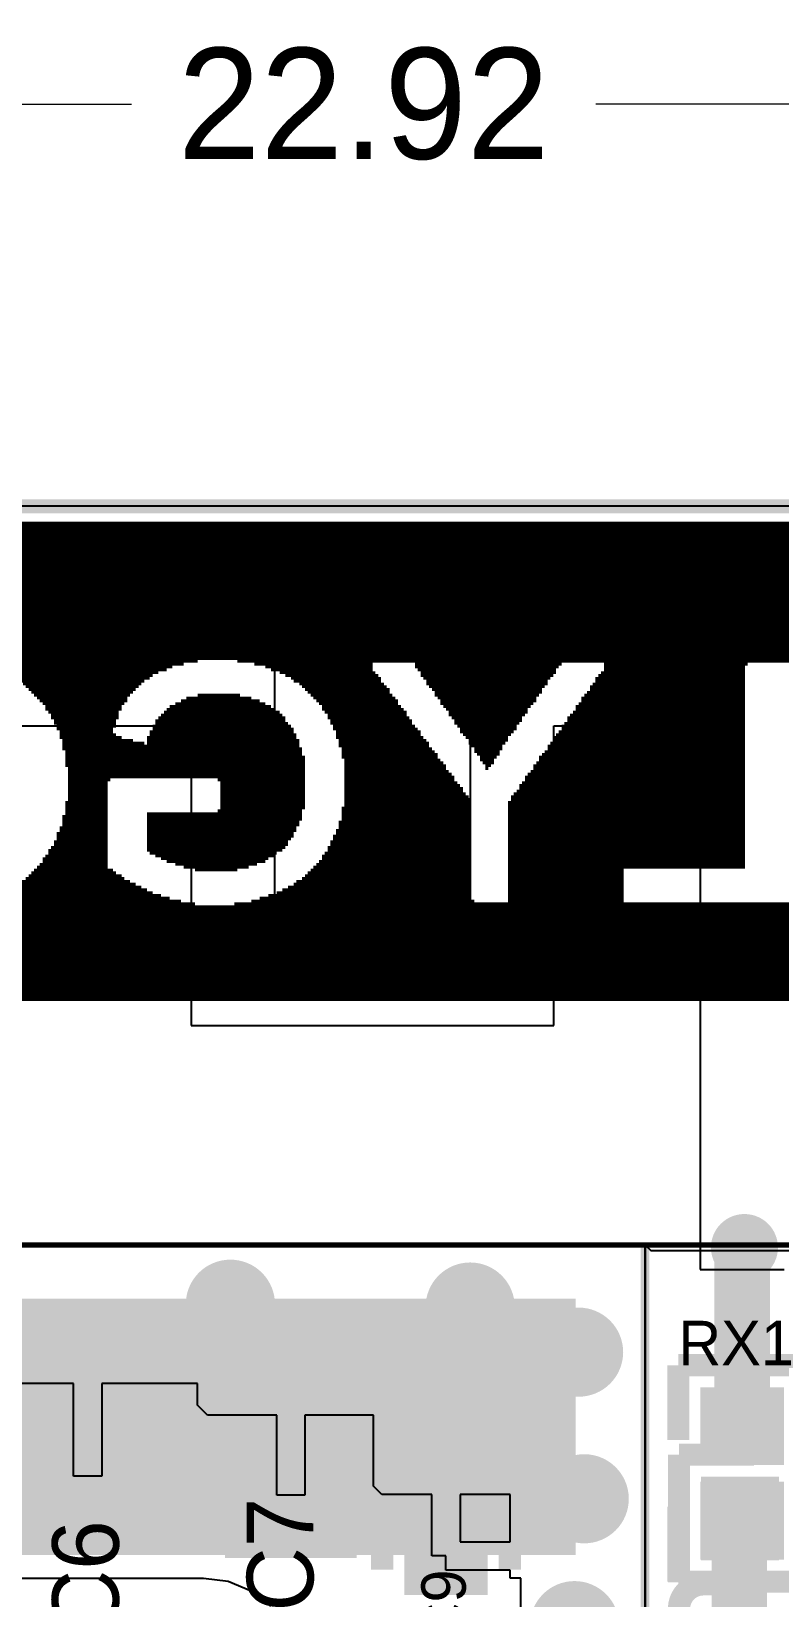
# Model space of a CAD drawing. Extents: x 72.1 to 112.7, y 45.7 to 113.8.
# Drawn here: x 89.76 to 96.5, y 99.72 to 113.83 of the extents above; entities that cross this region are included whole.
import ezdxf

# ---------------------------------------------------------------- set-up
doc = ezdxf.new("R2010")
doc.units = 0
doc.header["$MEASUREMENT"] = 0
doc.layers.get('0').update_dxf_attribs({"linetype": 'CONTINUOUS'})
doc.layers.get('Defpoints').update_dxf_attribs({"linetype": 'CONTINUOUS'})
for name, color, linetype in [('BOTTOMLAYER', 5, 'CONTINUOUS'), ('BOTTOMOVERLAY', 54, 'CONTINUOUS'), ('BOTTOMSOLDER', 6, 'CONTINUOUS'), ('KEEPOUTLAYER', 6, 'CONTINUOUS'), ('MULTILAYER', 9, 'CONTINUOUS'), ('TOPLAYER', 1, 'CONTINUOUS'), ('TOPOVERLAY', 2, 'CONTINUOUS'), ('TOPPASTE', 8, 'CONTINUOUS'), ('TOPSOLDER', 216, 'CONTINUOUS')]:
    doc.layers.add(name, color=color, linetype=linetype)
doc.dimstyles.get("Standard").update_dxf_attribs({"dimtxt": 1, "dimasz": 0.18, "dimexe": 0.18, "dimexo": 0.0625, "dimgap": 0.09, "dimtad": 0, "dimtih": 1, "dimtoh": 1, "dimzin": 0, "dimdsep": 46, "dimtxsty": 'Standard', "dimcen": 0.09, "dimclrd": 3, "dimclrt": 1, "dimadec": 0, "dimazin": 0, "dimtfac": 1, "dimtofl": 0, "dimtmove": 0, "dimatfit": 3, "dimfxl": 1, "dimtolj": 1, "dimtzin": 0, "dimlwd": 20, "dimlwe": 30, "dimarcsym": 0})

# ---------------------------------------------------------------- blocks, each defined once
blk = doc.blocks.new('*D2')
at = {"color": 0, "linetype": 'Continuous', "lineweight": 30, "transparency": 16777216}
for p, q in [((81.295, 100.774), (81.295, 113.353)), ((104.217, 100.773), (104.217, 113.353))]:
    blk.add_line(p, q, dxfattribs=at)
at = {"color": 3, "linetype": 'Continuous', "lineweight": 20, "transparency": 16777216}
for p, q in [((81.475, 113.173), (90.666, 113.173)), ((104.037, 113.173), (94.846, 113.173))]:
    blk.add_line(p, q, dxfattribs=at)
at = {"color": 3, "linetype": 'Continuous', "transparency": 16777216}
for points in [[(81.475, 113.203), (81.475, 113.143), (81.295, 113.173)], [(104.037, 113.203), (104.037, 113.143), (104.217, 113.173)]]:
    blk.add_solid(points, dxfattribs=at)
at = {"layer": 'Defpoints', "color": 0, "linetype": 'Continuous', "transparency": 16777216}
for p in [(104.217, 113.173), (81.295, 100.711), (104.217, 100.711)]:
    blk.add_point(p, dxfattribs=at)
at = {"color": 1, "linetype": 'Continuous', "transparency": 16777216, "insert": (92.756, 113.173), "char_height": 1, "attachment_point": 5}
blk.add_mtext('\\A1;22.92', dxfattribs=at)

msp = doc.modelspace()

# ---------------------------------------------------------------- linework, layer by layer
at = {"layer": 'BOTTOMLAYER'}
for p, q in [((105.043392, 109.5502), (80.684792, 109.5502)), ((79.998992, 102.9208), (105.449792, 102.8954)), ((80.496385, 102.920305), (105.090432, 102.895758)), ((91.313, 99.891934), (89.5858, 99.891934)), ((91.534894, 99.862721), (91.313, 99.891934)), ((91.741666, 99.777072), (91.534894, 99.862721)), ((91.919227, 99.640827), (91.741666, 99.777072))]:
    msp.add_line(p, q, dxfattribs=at)
at = {"layer": 'BOTTOMLAYER', "const_width": 0.299999}
for points in [[(91.405992, 102.362, 1), (91.705991, 102.362, 1)], [(93.564992, 102.3366, 1), (93.864991, 102.3366, 1)], [(92.5854, 102.0064, 1), (92.8854, 102.0064, 1)], [(90.1724, 101.9302, 1), (90.4724, 101.9302, 1)], [(94.5412, 101.9302, 1), (94.8412, 101.9302, 1)], [(91.4932, 101.3968, 1), (91.7932, 101.3968, 1)], [(93.576, 101.1936, 1), (93.876, 101.1936, 1)], [(94.592, 100.6094, 1), (94.892, 100.6094, 1)], [(94.504792, 99.4664, 1), (94.804791, 99.4664, 1)]]:
    msp.add_lwpolyline(points, format="xyb", close=True, dxfattribs=at)
at = {"layer": 'BOTTOMOVERLAY', "const_width": 0.0254}
for points in [[(85.5218, 109.3978), (99.9236, 109.3978)], [(85.5218, 109.3724), (99.9236, 109.3724)], [(85.5218, 109.347), (99.9236, 109.347)], [(85.5218, 109.3216), (99.9236, 109.3216)], [(85.5218, 109.2962), (99.9236, 109.2962)], [(85.5218, 109.2708), (99.9236, 109.2708)], [(85.5218, 109.2454), (99.9236, 109.2454)], [(85.5218, 109.22), (99.9236, 109.22)], [(85.5218, 109.1946), (99.9236, 109.1946)], [(85.5218, 109.1692), (99.9236, 109.1692)], [(85.5218, 109.1438), (99.9236, 109.1438)], [(85.5218, 109.1184), (99.9236, 109.1184)], [(85.5218, 109.093), (99.9236, 109.093)], [(85.5218, 109.0676), (99.9236, 109.0676)], [(85.5218, 109.0422), (99.9236, 109.0422)], [(85.5218, 109.0168), (99.9236, 109.0168)], [(85.5218, 108.9914), (99.9236, 108.9914)], [(85.5218, 108.966), (99.9236, 108.966)], [(85.5218, 108.9406), (99.9236, 108.9406)], [(85.5218, 108.9152), (99.9236, 108.9152)], [(85.5218, 108.8898), (99.9236, 108.8898)], [(85.5218, 108.8644), (99.9236, 108.8644)], [(85.5218, 108.839), (99.9236, 108.839)], [(85.5218, 108.8136), (99.9236, 108.8136)], [(85.5218, 108.7882), (99.9236, 108.7882)], [(85.5218, 108.7628), (99.9236, 108.7628)], [(85.5218, 108.7374), (99.9236, 108.7374)], [(85.5218, 108.712), (99.9236, 108.712)], [(85.5218, 108.6866), (99.9236, 108.6866)], [(85.5218, 108.6612), (99.9236, 108.6612)], [(85.5218, 108.6358), (99.9236, 108.6358)], [(85.5218, 108.6104), (99.9236, 108.6104)], [(85.5218, 108.585), (99.9236, 108.585)], [(85.5218, 108.5596), (99.9236, 108.5596)], [(85.5218, 108.5342), (99.9236, 108.5342)], [(85.5218, 108.5088), (99.9236, 108.5088)], [(87.0712, 108.4834), (99.9236, 108.4834)], [(87.1474, 108.458), (99.9236, 108.458)], [(87.2236, 108.4326), (99.9236, 108.4326)], [(87.2744, 108.4072), (99.9236, 108.4072)], [(87.2998, 108.3818), (99.9236, 108.3818)], [(87.3506, 108.3564), (99.9236, 108.3564)], [(87.376, 108.331), (99.9236, 108.331)], [(87.4014, 108.3056), (99.9236, 108.3056)], [(87.4268, 108.2802), (99.9236, 108.2802)], [(87.4522, 108.2548), (99.9236, 108.2548)], [(87.4776, 108.2294), (99.9236, 108.2294)], [(87.503, 108.204), (99.9236, 108.204)], [(87.503, 108.1786), (99.9236, 108.1786)], [(89.154, 108.1532), (91.2622, 108.1532)], [(89.281, 108.1278), (91.1352, 108.1278)], [(89.3826, 108.1024), (91.0336, 108.1024)], [(89.4588, 108.077), (90.9828, 108.077)], [(91.6178, 108.1532), (99.9236, 108.1532)], [(91.7702, 108.1278), (92.837, 108.1278)], [(91.8718, 108.1024), (92.837, 108.1024)], [(91.9226, 108.077), (92.837, 108.077)], [(93.218, 108.1278), (94.5388, 108.1278)], [(93.218, 108.1024), (94.5134, 108.1024)], [(93.2434, 108.077), (94.488, 108.077)], [(94.9198, 108.1278), (96.2152, 108.1278)], [(94.9198, 108.1024), (96.1898, 108.1024)], [(94.9198, 108.077), (96.1898, 108.077)], [(89.5096, 108.0516), (90.9066, 108.0516)], [(89.5604, 108.0262), (90.8558, 108.0262)], [(89.6112, 108.0008), (90.8304, 108.0008)], [(89.6366, 107.9754), (90.7796, 107.9754)], [(89.6874, 107.95), (90.7542, 107.95)], [(91.9988, 108.0516), (92.8624, 108.0516)], [(92.0496, 108.0262), (92.8878, 108.0262)], [(92.1004, 108.0008), (92.9132, 108.0008)], [(92.1258, 107.9754), (92.9132, 107.9754)], [(92.1766, 107.95), (92.9386, 107.95)], [(93.2688, 108.0516), (94.488, 108.0516)], [(93.2688, 108.0262), (94.4626, 108.0262)], [(93.2942, 108.0008), (94.4372, 108.0008)], [(93.3196, 107.9754), (94.4118, 107.9754)], [(93.3196, 107.95), (94.4118, 107.95)], [(94.8182, 107.95), (96.1898, 107.95)], [(94.8436, 108.0008), (96.1898, 108.0008)], [(94.8436, 107.9754), (96.1898, 107.9754)], [(94.869, 108.0262), (96.1898, 108.0262)], [(94.8944, 108.0516), (96.1898, 108.0516)], [(89.7128, 107.9246), (90.7288, 107.9246)], [(89.7382, 107.8992), (90.7034, 107.8992)], [(89.7636, 107.8738), (90.678, 107.8738)], [(89.789, 107.8484), (90.6526, 107.8484)], [(89.8144, 107.823), (90.6272, 107.823)], [(89.8398, 107.7976), (90.6272, 107.7976)], [(91.1098, 107.7976), (91.821, 107.7976)], [(91.1606, 107.823), (91.7448, 107.823)], [(91.2622, 107.8484), (91.6432, 107.8484)], [(92.202, 107.9246), (92.964, 107.9246)], [(92.2274, 107.8992), (92.9894, 107.8992)], [(92.2528, 107.8738), (92.9894, 107.8738)], [(92.2782, 107.8484), (93.0148, 107.8484)], [(92.3036, 107.823), (93.0402, 107.823)], [(92.329, 107.7976), (93.0656, 107.7976)], [(93.345, 107.9246), (94.3864, 107.9246)], [(93.3704, 107.8992), (94.361, 107.8992)], [(93.3958, 107.8738), (94.361, 107.8738)], [(93.3958, 107.8484), (94.3356, 107.8484)], [(93.4212, 107.823), (94.3102, 107.823)], [(93.4466, 107.7976), (94.3102, 107.7976)], [(94.7166, 107.823), (96.1898, 107.823)], [(94.7166, 107.7976), (96.1898, 107.7976)], [(94.742, 107.8484), (96.1898, 107.8484)], [(94.7674, 107.8738), (96.1898, 107.8738)], [(94.7928, 107.9246), (96.1898, 107.9246)], [(94.7928, 107.8992), (96.1898, 107.8992)], [(89.8652, 107.7722), (90.6018, 107.7722)], [(89.8906, 107.7468), (90.5764, 107.7468)], [(89.8906, 107.7214), (90.5764, 107.7214)], [(89.916, 107.696), (90.551, 107.696)], [(89.9414, 107.6706), (90.551, 107.6706)], [(90.932, 107.6706), (92.0242, 107.6706)], [(90.9574, 107.696), (91.9988, 107.696)], [(90.9828, 107.7214), (91.948, 107.7214)], [(91.0082, 107.7468), (91.9226, 107.7468)], [(91.059, 107.7722), (91.8718, 107.7722)], [(92.3544, 107.7722), (93.0656, 107.7722)], [(92.3798, 107.7468), (93.091, 107.7468)], [(92.3798, 107.7214), (93.1164, 107.7214)], [(92.4052, 107.696), (93.1418, 107.696)], [(92.4306, 107.6706), (93.1418, 107.6706)], [(93.4466, 107.7722), (94.2848, 107.7722)], [(93.472, 107.7468), (94.2594, 107.7468)], [(93.4974, 107.7214), (94.234, 107.7214)], [(93.5228, 107.696), (94.234, 107.696)], [(93.5228, 107.6706), (94.2086, 107.6706)], [(94.615, 107.6706), (96.1898, 107.6706)], [(94.6404, 107.696), (96.1898, 107.696)], [(94.6658, 107.7468), (96.1898, 107.7468)], [(94.6658, 107.7214), (96.1898, 107.7214)], [(94.6912, 107.7722), (96.1898, 107.7722)], [(89.9414, 107.6452), (90.551, 107.6452)], [(89.9668, 107.6198), (90.5256, 107.6198)], [(89.9668, 107.5944), (90.5256, 107.5944)], [(89.9922, 107.569), (90.5256, 107.569)], [(89.9922, 107.5436), (90.5002, 107.5436)], [(90.0176, 107.5182), (90.5002, 107.5182)], [(90.8304, 107.5182), (92.1258, 107.5182)], [(90.8558, 107.569), (92.1004, 107.569)], [(90.8558, 107.5436), (92.1258, 107.5436)], [(90.8812, 107.6198), (92.0496, 107.6198)], [(90.8812, 107.5944), (92.075, 107.5944)], [(90.9066, 107.6452), (92.0496, 107.6452)], [(92.4306, 107.6452), (93.1672, 107.6452)], [(92.456, 107.6198), (93.1926, 107.6198)], [(92.456, 107.5944), (93.1926, 107.5944)], [(92.4814, 107.569), (93.218, 107.569)], [(92.4814, 107.5436), (93.2434, 107.5436)], [(92.5068, 107.5182), (93.2688, 107.5182)], [(93.5482, 107.6452), (94.1832, 107.6452)], [(93.5736, 107.6198), (94.1832, 107.6198)], [(93.5736, 107.5944), (94.1578, 107.5944)], [(93.599, 107.569), (94.1324, 107.569)], [(93.6244, 107.5436), (94.1324, 107.5436)], [(93.6244, 107.5182), (94.107, 107.5182)], [(94.5134, 107.5182), (96.1898, 107.5182)], [(94.5388, 107.569), (96.1898, 107.569)], [(94.5388, 107.5436), (96.1898, 107.5436)], [(94.5642, 107.5944), (96.1898, 107.5944)], [(94.5896, 107.6452), (96.1898, 107.6452)], [(94.5896, 107.6198), (96.1898, 107.6198)], [(90.0176, 107.4928), (90.5256, 107.4928)], [(90.0176, 107.4674), (90.5764, 107.4674)], [(90.043, 107.442), (90.678, 107.442)], [(90.043, 107.4166), (90.7796, 107.4166)], [(90.043, 107.3912), (92.1766, 107.3912)], [(90.805, 107.4674), (92.1512, 107.4674)], [(90.805, 107.442), (92.1766, 107.442)], [(90.805, 107.4166), (92.1766, 107.4166)], [(90.8304, 107.4928), (92.1512, 107.4928)], [(92.5068, 107.4928), (93.2688, 107.4928)], [(92.5068, 107.4674), (93.2942, 107.4674)], [(92.5322, 107.442), (93.3196, 107.442)], [(92.5322, 107.4166), (93.345, 107.4166)], [(92.5322, 107.3912), (93.345, 107.3912)], [(93.6498, 107.4928), (94.0816, 107.4928)], [(93.6752, 107.4674), (94.0562, 107.4674)], [(93.7006, 107.442), (94.0562, 107.442)], [(93.7006, 107.4166), (94.0308, 107.4166)], [(93.726, 107.3912), (94.0054, 107.3912)], [(94.4118, 107.3912), (96.1898, 107.3912)], [(94.4372, 107.4166), (96.1898, 107.4166)], [(94.4626, 107.4674), (96.1898, 107.4674)], [(94.4626, 107.442), (96.1898, 107.442)], [(94.488, 107.4928), (96.1898, 107.4928)], [(90.043, 107.3658), (92.202, 107.3658)], [(90.0684, 107.3404), (92.202, 107.3404)], [(90.0684, 107.315), (92.202, 107.315)], [(90.0684, 107.2896), (92.2274, 107.2896)], [(90.0684, 107.2642), (92.2274, 107.2642)], [(90.0684, 107.2388), (92.2274, 107.2388)], [(92.5576, 107.3658), (93.3704, 107.3658)], [(92.5576, 107.3404), (93.3958, 107.3404)], [(92.5576, 107.315), (93.4212, 107.315)], [(92.5576, 107.2896), (93.4212, 107.2896)], [(92.583, 107.2642), (93.4466, 107.2642)], [(92.583, 107.2388), (93.472, 107.2388)], [(93.7514, 107.3658), (94.0054, 107.3658)], [(93.7514, 107.3404), (93.98, 107.3404)], [(93.7768, 107.315), (93.98, 107.315)], [(93.8022, 107.2896), (93.9546, 107.2896)], [(93.8022, 107.2642), (93.9292, 107.2642)], [(93.8276, 107.2388), (93.9292, 107.2388)], [(94.3102, 107.2388), (96.1898, 107.2388)], [(94.3356, 107.2896), (96.1898, 107.2896)], [(94.3356, 107.2642), (96.1898, 107.2642)], [(94.361, 107.315), (96.1898, 107.315)], [(94.3864, 107.3404), (96.1898, 107.3404)], [(94.4118, 107.3658), (96.1898, 107.3658)], [(90.0684, 107.2134), (92.2274, 107.2134)], [(90.0938, 107.188), (92.2274, 107.188)], [(90.0938, 107.1626), (92.2274, 107.1626)], [(90.0938, 107.1372), (92.2274, 107.1372)], [(90.0938, 107.1118), (92.2274, 107.1118)], [(92.583, 107.2134), (93.4974, 107.2134)], [(92.583, 107.188), (93.4974, 107.188)], [(92.583, 107.1626), (93.5228, 107.1626)], [(92.583, 107.1372), (93.5482, 107.1372)], [(92.583, 107.1118), (93.5736, 107.1118)], [(93.853, 107.2134), (93.9038, 107.2134)], [(93.853, 107.188), (93.8784, 107.188)], [(94.2086, 107.1118), (96.1898, 107.1118)], [(94.234, 107.1372), (96.1898, 107.1372)], [(94.2594, 107.1626), (96.1898, 107.1626)], [(94.2848, 107.2134), (96.1898, 107.2134)], [(94.2848, 107.188), (96.1898, 107.188)], [(90.0938, 107.0864), (90.4748, 107.0864)], [(90.0938, 107.061), (90.4494, 107.061)], [(90.0938, 107.0356), (90.4494, 107.0356)], [(90.0938, 107.0102), (90.4494, 107.0102)], [(90.0938, 106.9848), (90.4494, 106.9848)], [(90.0938, 106.9594), (90.4494, 106.9594)], [(91.44, 107.0864), (92.2274, 107.0864)], [(91.4654, 107.061), (92.2274, 107.061)], [(91.4654, 107.0356), (92.2274, 107.0356)], [(91.4654, 107.0102), (92.2274, 107.0102)], [(91.4654, 106.9848), (92.2274, 106.9848)], [(91.4654, 106.9594), (92.2274, 106.9594)], [(92.583, 107.0864), (93.5736, 107.0864)], [(92.583, 107.061), (93.599, 107.061)], [(92.583, 107.0356), (93.6244, 107.0356)], [(92.583, 107.0102), (93.6498, 107.0102)], [(92.583, 106.9848), (93.6498, 106.9848)], [(92.583, 106.9594), (93.6752, 106.9594)], [(94.107, 106.9594), (96.1898, 106.9594)], [(94.1324, 106.9848), (96.1898, 106.9848)], [(94.1578, 107.0356), (96.1898, 107.0356)], [(94.1578, 107.0102), (96.1898, 107.0102)], [(94.1832, 107.061), (96.1898, 107.061)], [(94.2086, 107.0864), (96.1898, 107.0864)], [(90.0684, 106.8832), (90.4494, 106.8832)], [(90.0684, 106.8578), (90.4494, 106.8578)], [(90.0684, 106.8324), (90.4494, 106.8324)], [(90.0684, 106.807), (90.4494, 106.807)], [(90.0938, 106.934), (90.4494, 106.934)], [(90.0938, 106.9086), (90.4494, 106.9086)], [(91.44, 106.807), (92.202, 106.807)], [(91.4654, 106.934), (92.2274, 106.934)], [(91.4654, 106.9086), (92.2274, 106.9086)], [(91.4654, 106.8832), (92.2274, 106.8832)], [(91.4654, 106.8578), (92.2274, 106.8578)], [(91.4654, 106.8324), (92.2274, 106.8324)], [(92.5576, 106.8324), (93.726, 106.8324)], [(92.5576, 106.807), (93.726, 106.807)], [(92.583, 106.934), (93.7006, 106.934)], [(92.583, 106.9086), (93.726, 106.9086)], [(92.583, 106.8832), (93.726, 106.8832)], [(92.583, 106.8578), (93.726, 106.8578)], [(94.0562, 106.8832), (96.1898, 106.8832)], [(94.0562, 106.8578), (96.1898, 106.8578)], [(94.0562, 106.8324), (96.1898, 106.8324)], [(94.0562, 106.807), (96.1898, 106.807)], [(94.0816, 106.934), (96.1898, 106.934)], [(94.0816, 106.9086), (96.1898, 106.9086)], [(90.043, 106.7562), (90.4494, 106.7562)], [(90.043, 106.7308), (90.4494, 106.7308)], [(90.043, 106.7054), (90.4494, 106.7054)], [(90.043, 106.68), (90.4494, 106.68)], [(90.0684, 106.7816), (90.4494, 106.7816)], [(90.805, 106.7816), (92.202, 106.7816)], [(90.805, 106.7562), (92.202, 106.7562)], [(90.805, 106.7308), (92.202, 106.7308)], [(90.805, 106.7054), (92.1766, 106.7054)], [(90.805, 106.68), (92.1766, 106.68)], [(92.5322, 106.7054), (93.726, 106.7054)], [(92.5322, 106.68), (93.726, 106.68)], [(92.5576, 106.7816), (93.726, 106.7816)], [(92.5576, 106.7562), (93.726, 106.7562)], [(92.5576, 106.7308), (93.726, 106.7308)], [(94.0562, 106.7816), (96.1898, 106.7816)], [(94.0562, 106.7562), (96.1898, 106.7562)], [(94.0562, 106.7308), (96.1898, 106.7308)], [(94.0562, 106.7054), (96.1898, 106.7054)], [(94.0562, 106.68), (96.1898, 106.68)], [(89.9668, 106.5276), (90.4494, 106.5276)], [(89.9922, 106.6038), (90.4494, 106.6038)], [(89.9922, 106.5784), (90.4494, 106.5784)], [(89.9922, 106.553), (90.4494, 106.553)], [(90.0176, 106.6546), (90.4494, 106.6546)], [(90.0176, 106.6292), (90.4494, 106.6292)], [(90.805, 106.6546), (92.1512, 106.6546)], [(90.805, 106.6292), (92.1512, 106.6292)], [(90.805, 106.6038), (92.1258, 106.6038)], [(90.805, 106.5784), (92.1258, 106.5784)], [(90.805, 106.553), (92.1004, 106.553)], [(90.805, 106.5276), (92.075, 106.5276)], [(92.456, 106.5276), (93.726, 106.5276)], [(92.4814, 106.5784), (93.726, 106.5784)], [(92.4814, 106.553), (93.726, 106.553)], [(92.5068, 106.6292), (93.726, 106.6292)], [(92.5068, 106.6038), (93.726, 106.6038)], [(92.5322, 106.6546), (93.726, 106.6546)], [(94.0562, 106.6546), (96.1898, 106.6546)], [(94.0562, 106.6292), (96.1898, 106.6292)], [(94.0562, 106.6038), (96.1898, 106.6038)], [(94.0562, 106.5784), (96.1898, 106.5784)], [(94.0562, 106.553), (96.1898, 106.553)], [(94.0562, 106.5276), (96.1898, 106.5276)], [(89.8906, 106.4006), (90.4494, 106.4006)], [(89.916, 106.4514), (90.4494, 106.4514)], [(89.916, 106.426), (90.4494, 106.426)], [(89.9414, 106.4768), (90.4494, 106.4768)], [(89.9668, 106.5022), (90.4494, 106.5022)], [(90.805, 106.5022), (92.075, 106.5022)], [(90.805, 106.4768), (92.0496, 106.4768)], [(90.805, 106.4514), (92.0242, 106.4514)], [(90.8304, 106.426), (91.9734, 106.426)], [(90.8812, 106.4006), (91.948, 106.4006)], [(92.3798, 106.4006), (93.726, 106.4006)], [(92.4052, 106.426), (93.726, 106.426)], [(92.4306, 106.4768), (93.726, 106.4768)], [(92.4306, 106.4514), (93.726, 106.4514)], [(92.456, 106.5022), (93.726, 106.5022)], [(94.0562, 106.5022), (96.1898, 106.5022)], [(94.0562, 106.4768), (96.1898, 106.4768)], [(94.0562, 106.4514), (96.1898, 106.4514)], [(94.0562, 106.426), (96.1898, 106.426)], [(94.0562, 106.4006), (96.1898, 106.4006)], [(89.7636, 106.2482), (90.5256, 106.2482)], [(89.789, 106.2736), (90.5002, 106.2736)], [(89.8144, 106.299), (90.4494, 106.299)], [(89.8398, 106.3244), (90.4494, 106.3244)], [(89.8652, 106.3752), (90.4494, 106.3752)], [(89.8652, 106.3498), (90.4494, 106.3498)], [(90.932, 106.3752), (91.8972, 106.3752)], [(90.9828, 106.3498), (91.8718, 106.3498)], [(91.059, 106.3244), (91.7956, 106.3244)], [(91.1352, 106.299), (91.7194, 106.299)], [(91.2368, 106.2736), (91.6178, 106.2736)], [(92.2528, 106.2482), (93.726, 106.2482)], [(92.2782, 106.2736), (93.726, 106.2736)], [(92.3036, 106.299), (93.726, 106.299)], [(92.329, 106.3244), (93.726, 106.3244)], [(92.3544, 106.3498), (93.726, 106.3498)], [(92.3798, 106.3752), (93.726, 106.3752)], [(94.0562, 106.3752), (96.1898, 106.3752)], [(94.0562, 106.3498), (96.1898, 106.3498)], [(94.0562, 106.3244), (96.1898, 106.3244)], [(94.0562, 106.299), (96.1898, 106.299)], [(94.0562, 106.2736), (95.0976, 106.2736)], [(94.0562, 106.2482), (95.0976, 106.2482)], [(89.5858, 106.1212), (90.7542, 106.1212)], [(89.6366, 106.1466), (90.7034, 106.1466)], [(89.662, 106.172), (90.6526, 106.172)], [(89.7128, 106.1974), (90.6018, 106.1974)], [(89.7382, 106.2228), (90.5764, 106.2228)], [(92.075, 106.1212), (93.726, 106.1212)], [(92.1258, 106.1466), (93.726, 106.1466)], [(92.1512, 106.172), (93.726, 106.172)], [(92.202, 106.1974), (93.726, 106.1974)], [(92.2274, 106.2228), (93.726, 106.2228)], [(94.0562, 106.2228), (95.0976, 106.2228)], [(94.0562, 106.1974), (95.0976, 106.1974)], [(94.0562, 106.172), (95.0976, 106.172)], [(94.0562, 106.1466), (95.0976, 106.1466)], [(94.0562, 106.1212), (95.0976, 106.1212)], [(89.154, 105.9688), (91.2368, 105.9688)], [(89.281, 105.9942), (91.1098, 105.9942)], [(89.3826, 106.0196), (91.0082, 106.0196)], [(89.4334, 106.045), (90.932, 106.045)], [(89.5096, 106.0704), (90.8558, 106.0704)], [(89.5604, 106.0958), (90.805, 106.0958)], [(91.5924, 105.9688), (99.9236, 105.9688)], [(91.7448, 105.9942), (93.7514, 105.9942)], [(91.821, 106.0196), (93.726, 106.0196)], [(91.8972, 106.045), (93.726, 106.045)], [(91.9734, 106.0704), (93.726, 106.0704)], [(92.0242, 106.0958), (93.726, 106.0958)], [(94.0562, 106.0958), (95.0976, 106.0958)], [(94.0562, 106.0704), (95.0976, 106.0704)], [(94.0562, 106.045), (95.0976, 106.045)], [(94.0562, 106.0196), (95.0976, 106.0196)], [(94.0562, 105.9942), (95.0976, 105.9942)], [(85.5218, 105.9434), (99.9236, 105.9434)], [(85.5218, 105.918), (99.9236, 105.918)], [(85.5218, 105.8926), (99.9236, 105.8926)], [(85.5218, 105.8672), (99.9236, 105.8672)], [(85.5218, 105.8418), (99.9236, 105.8418)], [(85.5218, 105.8164), (99.9236, 105.8164)], [(85.5218, 105.791), (99.9236, 105.791)], [(85.5218, 105.7656), (99.9236, 105.7656)], [(85.5218, 105.7402), (99.9236, 105.7402)], [(85.5218, 105.7148), (99.9236, 105.7148)], [(85.5218, 105.6894), (99.9236, 105.6894)], [(85.5218, 105.664), (99.9236, 105.664)], [(85.5218, 105.6386), (99.9236, 105.6386)], [(85.5218, 105.6132), (99.9236, 105.6132)], [(85.5218, 105.5878), (99.9236, 105.5878)], [(85.5218, 105.5624), (99.9236, 105.5624)], [(85.5218, 105.537), (99.9236, 105.537)], [(85.5218, 105.5116), (99.9236, 105.5116)], [(85.5218, 105.4862), (99.9236, 105.4862)], [(85.5218, 105.4608), (99.9236, 105.4608)], [(85.5218, 105.4354), (99.9236, 105.4354)], [(85.5218, 105.41), (99.9236, 105.41)], [(85.5218, 105.3846), (99.9236, 105.3846)], [(85.5218, 105.3592), (99.9236, 105.3592)], [(85.5218, 105.3338), (99.9236, 105.3338)], [(85.5218, 105.3084), (99.9236, 105.3084)], [(85.5218, 105.283), (99.9236, 105.283)], [(85.5218, 105.2576), (99.9236, 105.2576)], [(85.5218, 105.2322), (99.9236, 105.2322)], [(85.5218, 105.2068), (99.9236, 105.2068)], [(85.5218, 105.1814), (99.9236, 105.1814)], [(85.5218, 105.156), (99.9236, 105.156)], [(85.5218, 105.1306), (99.9236, 105.1306)], [(85.5218, 105.1052), (99.9236, 105.1052)]]:
    msp.add_lwpolyline(points, dxfattribs=at)
at = {"layer": 'BOTTOMSOLDER', "const_width": 0.401599}
for points in [[(91.355192, 102.362, 1), (91.756791, 102.362, 1)], [(93.514192, 102.3366, 1), (93.915791, 102.3366, 1)], [(90.1216, 101.9302, 1), (90.5232, 101.9302, 1)], [(92.5346, 102.0064, 1), (92.9362, 102.0064, 1)], [(94.4904, 101.9302, 1), (94.892, 101.9302, 1)], [(91.4424, 101.3968, 1), (91.844, 101.3968, 1)], [(93.5252, 101.1936, 1), (93.9268, 101.1936, 1)], [(94.5412, 100.6094, 1), (94.9428, 100.6094, 1)], [(94.453992, 99.4664, 1), (94.855591, 99.4664, 1)]]:
    msp.add_lwpolyline(points, format="xyb", close=True, dxfattribs=at)
at = {"layer": 'KEEPOUTLAYER', "const_width": 0.127}
msp.add_lwpolyline([(81.151138, 109.5502), (104.850375, 109.5502)], dxfattribs=at)
at = {"layer": 'MULTILAYER', "const_width": 0.299999}
for points in [[(91.405992, 102.362, 1), (91.705991, 102.362, 1)], [(93.564992, 102.3366, 1), (93.864991, 102.3366, 1)], [(92.5854, 102.0064, 1), (92.8854, 102.0064, 1)], [(90.1724, 101.9302, 1), (90.4724, 101.9302, 1)], [(94.5412, 101.9302, 1), (94.8412, 101.9302, 1)], [(91.4932, 101.3968, 1), (91.7932, 101.3968, 1)], [(93.576, 101.1936, 1), (93.876, 101.1936, 1)], [(94.592, 100.6094, 1), (94.892, 100.6094, 1)], [(94.504792, 99.4664, 1), (94.804791, 99.4664, 1)]]:
    msp.add_lwpolyline(points, format="xyb", close=True, dxfattribs=at)
at = {"layer": 'TOPLAYER'}
for p, q in [((105.043392, 109.5502), (80.760992, 109.5502)), ((91.957246, 108.327713), (88.903246, 108.327713)), ((91.957246, 105.627714), (91.957246, 108.327713)), ((98.841446, 108.327713), (93.714146, 108.327713)), ((93.714146, 108.327713), (93.714146, 105.627714)), ((89.657245, 107.573714), (91.203247, 107.573714)), ((91.203247, 107.573714), (91.203247, 104.873712)), ((94.468145, 104.873712), (94.468145, 107.573714)), ((94.468145, 107.573714), (95.787525, 107.573714)), ((95.787525, 107.573714), (95.787525, 102.673714)), ((93.714146, 105.627714), (91.957246, 105.627714)), ((91.203247, 104.873712), (94.468145, 104.873712)), ((79.998992, 102.9208), (105.449792, 102.8954)), ((80.496385, 102.920305), (95.279657, 102.90555)), ((95.279657, 102.90555), (95.289789, 102.895397)), ((95.289789, 102.895397), (95.289789, 102.895397)), ((95.289789, 102.895397), (95.289792, 102.895397)), ((95.289792, 93.8276), (95.289792, 102.8954)), ((95.289792, 102.8954), (95.340592, 102.8446)), ((95.289792, 102.895397), (95.289792, 97.437077)), ((95.340592, 102.8446), (97.448792, 102.8446)), ((95.787525, 102.673714), (96.541526, 102.673714)), ((90.1446, 101.647602), (89.293007, 101.647602)), ((90.1446, 100.813603), (90.1446, 101.647602)), ((91.2606, 101.647602), (90.3986, 101.647602)), ((90.3986, 101.647602), (90.3986, 100.813603)), ((91.2606, 101.451611), (91.2606, 101.647602)), ((91.350404, 101.361806), (91.2606, 101.451611)), ((91.356404, 101.361806), (91.350404, 101.361806)), ((91.356404, 101.361804), (91.356404, 101.361806)), ((91.9734, 101.361804), (91.356404, 101.361804)), ((91.9734, 100.642804), (91.9734, 101.361804)), ((92.844399, 101.361804), (92.2274, 101.361804)), ((92.2274, 101.361804), (92.2274, 100.642804)), ((92.844399, 100.722603), (92.844399, 101.361804)), ((90.3986, 100.813603), (90.1446, 100.813603)), ((92.2274, 100.642804), (91.9734, 100.642804)), ((92.918402, 100.6486), (92.844399, 100.722603)), ((93.370397, 100.6486), (92.918399, 100.6486)), ((92.918399, 100.6486), (92.918399, 100.6486)), ((92.918399, 100.6486), (92.918402, 100.6486)), ((93.370397, 100.0946), (93.370397, 100.6486)), ((94.076398, 100.6486), (93.624397, 100.6486)), ((93.624397, 100.6486), (93.624397, 100.2216)), ((94.076398, 100.2216), (94.076398, 100.6486)), ((93.624397, 100.2216), (94.076398, 100.2216)), ((93.497397, 100.0946), (93.370397, 100.0946)), ((93.497397, 99.9676), (93.497397, 100.0946)), ((94.076398, 99.9676), (93.497397, 99.9676)), ((94.076398, 99.894598), (94.076398, 99.9676)), ((94.172397, 99.894598), (94.076398, 99.894598)), ((94.172397, 99.603512), (94.172397, 99.894598))]:
    msp.add_line(p, q, dxfattribs=at)
at = {"layer": 'TOPLAYER', "const_width": 0.499999}
for points in [[(96.1644, 101.262998), (96.1644, 102.788044)], [(96.139, 100.387597), (96.1644, 100.412997)], [(96.139, 98.1388), (96.139, 100.387597)]]:
    msp.add_lwpolyline(points, dxfattribs=at)
at = {"layer": 'TOPLAYER'}
for points, const_width in [([(96.084974, 102.87288, 1), (96.284974, 102.87288, 1)], 0.2), ([(91.405992, 102.362, 1), (91.705991, 102.362, 1)], 0.299999), ([(93.564992, 102.3366, 1), (93.864991, 102.3366, 1)], 0.299999), ([(92.5854, 102.0064, 1), (92.8854, 102.0064, 1)], 0.299999), ([(90.1724, 101.9302, 1), (90.4724, 101.9302, 1)], 0.299999), ([(94.5412, 101.9302, 1), (94.8412, 101.9302, 1)], 0.299999), ([(91.4932, 101.3968, 1), (91.7932, 101.3968, 1)], 0.299999), ([(93.576, 101.1936, 1), (93.876, 101.1936, 1)], 0.299999), ([(94.592, 100.6094, 1), (94.892, 100.6094, 1)], 0.299999), ([(94.504792, 99.4664, 1), (94.804791, 99.4664, 1)], 0.299999)]:
    msp.add_lwpolyline(points, format="xyb", close=True, dxfattribs=dict(at, const_width=const_width))
for points in [[(86.755392, 100.1014), (94.6658, 100.1014), (86.755392, 102.4128), (94.6658, 102.4128)], [(95.839399, 101.562997), (95.839399, 100.962998), (96.489401, 101.562997), (96.489401, 100.962998)], [(91.0066, 100.233604), (91.0066, 101.393602), (89.5366, 100.233604), (89.5366, 101.393602)], [(92.590399, 100.177803), (92.590399, 101.107804), (91.610401, 100.177803), (91.610401, 101.107804)], [(95.845803, 100.106599), (96.445802, 100.106599), (95.845803, 100.756601), (96.445802, 100.756601)], [(95.839399, 100.712996), (95.839399, 100.112998), (96.489401, 100.712996), (96.489401, 100.112998)], [(93.822398, 99.794601), (93.822398, 100.3946), (93.172397, 99.794601), (93.172397, 100.3946)]]:
    msp.add_solid(points, dxfattribs=at)
at = {"layer": 'TOPOVERLAY'}
for points, const_width in [([(79.984928, 102.8954), (105.472601, 102.8954)], 0.05), ([(95.289792, 102.2604), (95.289792, 102.8954)], 0.08), ([(95.289792, 96.901), (95.289792, 102.2604)], 0.08), ([(95.589397, 101.137999), (95.589397, 101.812999)], 0.2), ([(95.589397, 101.812999), (96.739398, 101.812999)], 0.2), ([(89.6366, 101.693602), (90.9066, 101.693602)], 0.2), ([(91.710401, 101.407803), (92.490399, 101.407803)], 0.2), ([(91.306599, 100.373602), (91.306599, 101.293602)], 0.2), ([(91.310399, 100.272804), (91.310399, 101.007804)], 0.2), ([(92.890403, 100.272807), (92.890403, 101.007807)], 0.2), ([(95.595801, 101.006598), (96.270801, 101.006598)], 0.2), ([(95.595801, 99.856597), (95.595801, 101.006598)], 0.2), ([(93.142405, 100.644597), (93.852401, 100.644597)], 0.2), ([(95.589397, 99.863001), (95.589397, 100.538001)], 0.2), ([(92.922402, 99.969597), (92.922402, 100.419598)], 0.2), ([(94.0724, 99.969599), (94.0724, 100.419601)], 0.2), ([(95.589397, 99.863001), (96.739398, 99.863001)], 0.2), ([(95.595801, 99.856597), (96.270801, 99.856597)], 0.2), ([(95.820799, 99.8382), (96.270801, 99.8382)], 0.2)]:
    msp.add_lwpolyline(points, dxfattribs=dict(at, const_width=const_width))
at = {"layer": 'TOPOVERLAY', "const_width": 0.2}
for points in [[(90.9066, 101.693602, -0.414214), (91.306599, 101.293602)], [(91.310399, 101.007804, -0.414213), (91.710401, 101.407803)], [(92.490402, 101.407806, -0.414213), (92.890403, 101.007807)], [(92.922402, 100.424597, -0.414214), (93.142402, 100.644597)], [(93.852403, 100.644597, -0.414214), (94.072403, 100.424597)], [(95.595798, 99.618201, -0.414214), (95.815798, 99.8382)]]:
    msp.add_lwpolyline(points, format="xyb", dxfattribs=at)
at = {"layer": 'TOPOVERLAY', "const_width": 0.1}
for points in [[(90.8566, 101.693602, 1), (90.9566, 101.693602, 1)], [(91.660401, 101.407803, 1), (91.760401, 101.407803, 1)], [(92.440402, 101.407806, 1), (92.540402, 101.407806, 1)], [(91.256599, 101.293602, 1), (91.356599, 101.293602, 1)], [(91.260399, 101.007804, 1), (91.360399, 101.007804, 1)], [(92.840404, 101.007807, 1), (92.940403, 101.007807, 1)], [(93.092402, 100.644597, 1), (93.192402, 100.644597, 1)], [(93.802403, 100.644597, 1), (93.902403, 100.644597, 1)], [(92.872403, 100.424597, 1), (92.972402, 100.424597, 1)], [(94.022403, 100.424597, 1), (94.122403, 100.424597, 1)], [(95.765798, 99.8382, 1), (95.865798, 99.8382, 1)]]:
    msp.add_lwpolyline(points, format="xyb", close=True, dxfattribs=at)
at = {"layer": 'TOPPASTE'}
for points in [[(95.839399, 101.562997), (95.839399, 100.962998), (96.489401, 101.562997), (96.489401, 100.962998)], [(91.0066, 100.233604), (91.0066, 101.393602), (89.5366, 100.233604), (89.5366, 101.393602)], [(92.590399, 100.177803), (92.590399, 101.107804), (91.610401, 100.177803), (91.610401, 101.107804)], [(95.845803, 100.106599), (96.445802, 100.106599), (95.845803, 100.756601), (96.445802, 100.756601)], [(95.839399, 100.712996), (95.839399, 100.112998), (96.489401, 100.712996), (96.489401, 100.112998)], [(93.822398, 99.794601), (93.822398, 100.3946), (93.172397, 99.794601), (93.172397, 100.3946)]]:
    msp.add_solid(points, dxfattribs=at)
at = {"layer": 'TOPSOLDER'}
for points, const_width in [([(96.034174, 102.87288, 1), (96.335774, 102.87288, 1)], 0.3016), ([(91.355192, 102.362, 1), (91.756791, 102.362, 1)], 0.401599), ([(93.514192, 102.3366, 1), (93.915791, 102.3366, 1)], 0.401599), ([(90.1216, 101.9302, 1), (90.5232, 101.9302, 1)], 0.401599), ([(92.5346, 102.0064, 1), (92.9362, 102.0064, 1)], 0.401599), ([(94.4904, 101.9302, 1), (94.892, 101.9302, 1)], 0.401599), ([(91.4424, 101.3968, 1), (91.844, 101.3968, 1)], 0.401599), ([(93.5252, 101.1936, 1), (93.9268, 101.1936, 1)], 0.401599), ([(94.5412, 100.6094, 1), (94.9428, 100.6094, 1)], 0.401599), ([(94.453992, 99.4664, 1), (94.855591, 99.4664, 1)], 0.401599)]:
    msp.add_lwpolyline(points, format="xyb", close=True, dxfattribs=dict(at, const_width=const_width))
for points in [[(95.788599, 101.613797), (95.788599, 100.912198), (96.540201, 101.613797), (96.540201, 100.912198)], [(91.1082, 100.132004), (91.1082, 101.495202), (89.435, 100.132004), (89.435, 101.495202)], [(92.691999, 100.076203), (92.691999, 101.209404), (91.508801, 100.076203), (91.508801, 101.209404)], [(95.788599, 100.763796), (95.788599, 100.062198), (96.540201, 100.763796), (96.540201, 100.062198)], [(95.795003, 100.055799), (96.496602, 100.055799), (95.795003, 100.807401), (96.496602, 100.807401)], [(93.873198, 99.743801), (93.873198, 100.4454), (93.121597, 99.743801), (93.121597, 100.4454)]]:
    msp.add_solid(points, dxfattribs=at)

# ---------------------------------------------------------------- texts
at = {"layer": 'TOPOVERLAY'}
msp.add_text('RX1', height=0.399999, dxfattribs=at).set_placement((95.589397, 101.812999))
for s, height, p in [('C7', 0.599999, (92.3036, 99.5934)), ('C6', 0.599999, (90.551, 99.3902)), ('C9', 0.399999, (93.6752, 99.2886))]:
    msp.add_text(s, height=height, rotation=90, dxfattribs=at).set_placement(p)

# ---------------------------------------------------------------- dimensions: what is measured, and where the dimension line sits
at = {"linetype": 'Continuous'}
dim = msp.add_linear_dim(base=(104.21729, 113.172905), p1=(81.294791, 100.711399), p2=(104.21729, 100.711), dimstyle='Standard', dxfattribs=at)
dim.commit()
dim.dimension.update_dxf_attribs({"geometry": '*D2', "text_midpoint": (92.75604, 113.172905)})

doc.saveas('drawing.dxf')
